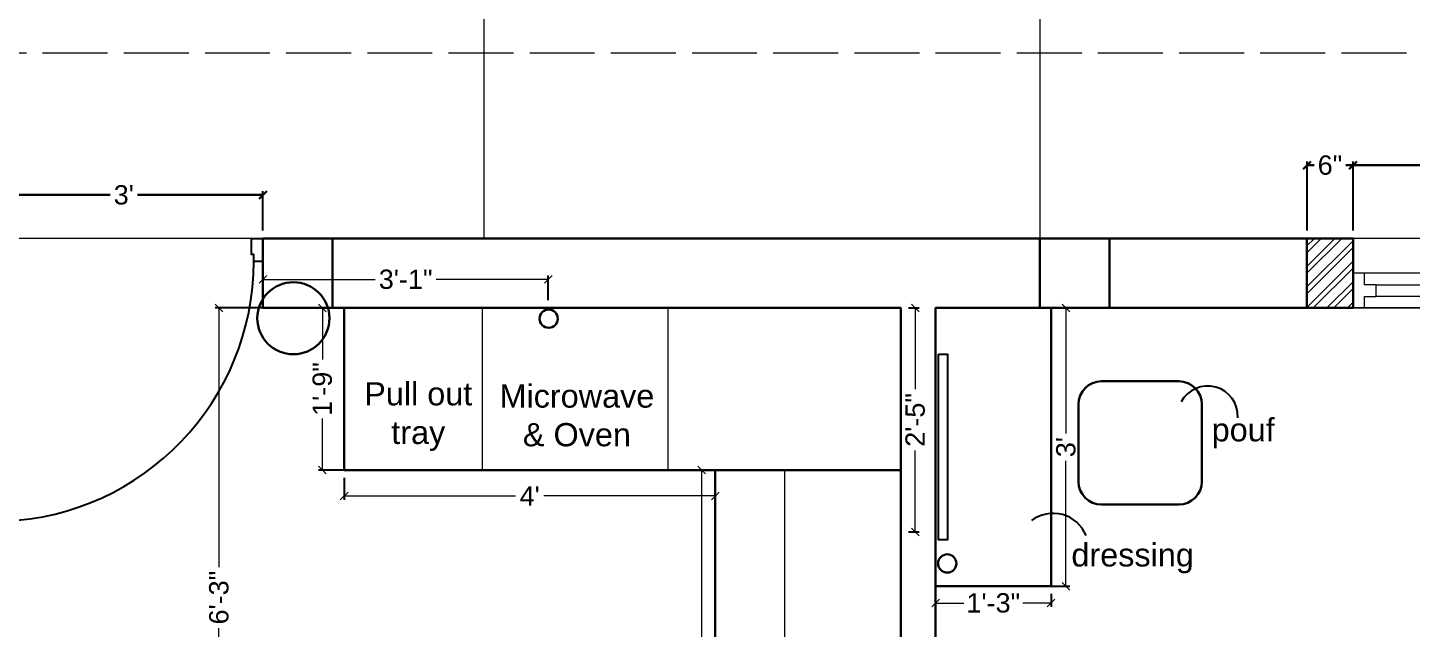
# Model space of a CAD drawing. Header units: millimetres. Extents: x 56222 to 3066687, y -650199 to -121287.
# Drawn here: x 147644.4 to 147823.4, y -178760.6 to -178682.9 of the extents above; entities that cross this region are included whole.
import ezdxf

# ---------------------------------------------------------------- set-up
doc = ezdxf.new("R2010")
doc.units = ezdxf.units.MM
doc.header["$MEASUREMENT"] = 0
doc.header["$PDMODE"] = 35
doc.linetypes.add('ACAD_ISO02W100', pattern=[15, 12, -3])
doc.layers.get('Defpoints').update_dxf_attribs({"color": 220})
doc.layers.add('AR DOOR', color=40, linetype='Continuous')
doc.layers.add('AR ELE-5', color=134, linetype='Continuous')
for name, color, linetype, lineweight in [('COLUMN', 1, 'Continuous', 30), ('dim05', 1, 'Continuous', 13), ('FIRST FLOOR_( PLine )_', 251, 'Continuous', 30), ('FURNITURE', 32, 'Continuous', 9), ('GROUND FLOOR', 7, 'Continuous', 9), ('GROUND FLOOR  ( PLINE )', 251, 'Continuous', 30), ('Labelling', 1, 'Continuous', 25), ('SECOND FLOOR ( DW_RAIL )', 7, 'Continuous', 9), ('wall', 7, 'Continuous', 30), ('XX~SLAB ( BEAM )~ ( DIM )', 7, 'Continuous', 9)]:
    doc.layers.add(name, color=color, linetype=linetype, lineweight=lineweight)
doc.styles.add('Arial', font='arial.ttf')
doc.styles.get("Standard").update_dxf_attribs({"font": 'arial.ttf', "height": 6})
doc.styles.add('style4', font='ARIALN.TTF')
doc.dimstyles.new('ISO-25', dxfattribs={"dimtxt": 2.5, "dimasz": 1, "dimexe": 0.5, "dimexo": 1, "dimtad": 0, "dimdec": 1, "dimlunit": 4, "dimtxsty": 'Standard', "dimblk": 'OBLIQUE', "dimcen": 2.5, "dimclrd": 1, "dimclre": 1, "dimclrt": 5, "dimadec": 0, "dimazin": 0, "dimtfac": 1, "dimtdec": 1, "dimtmove": 0, "dimatfit": 3, "dimfxl": 1, "dimlwd": -1, "dimarcsym": 0})

# ---------------------------------------------------------------- blocks, each defined once
blk = doc.blocks.new('*U470')
for points in [[(-40, 0), (0, 0), (0, 30), (10, 30), (10, 100), (-40, 100)], [(1160, 0), (1120, 0), (1120, 30), (1110, 30), (1110, 100), (1160, 100)], [(0, 0), (0, -1120), (30, -1120), (30, 0)]]:
    blk.add_lwpolyline(points, close=True)
at = {"layer": 'AR ELE-5', "linetype": 'ByBlock', "ltscale": 15}
blk.add_arc((-1.6, 0.7), 1121.6, 272.37301, 359.96526, dxfattribs=at)
blk = doc.blocks.new('_Oblique')
at = {"layer": 'wall', "color": 0, "lineweight": -2}
blk.add_line((-0.5, -0.5), (0.5, 0.5), dxfattribs=at)
blk = doc.blocks.new('*D921')
at = {"layer": 'Defpoints', "color": 0, "lineweight": 30, "transparency": 16777216}
for p in [(147761.85, -178755.16), (147776.79, -178755.16), (147776.79, -178757.33)]:
    blk.add_point(p, dxfattribs=at)
at = {"layer": 'dim05', "color": 1, "linetype": 'Continuous', "lineweight": -2, "transparency": 16777216}
for p, q in [((147761.85, -178756.16), (147761.85, -178757.83)), ((147776.79, -178756.16), (147776.79, -178757.83))]:
    blk.add_line(p, q, dxfattribs=at)
at = {"layer": 'dim05', "color": 1, "linetype": 'Continuous', "transparency": 16777216}
for p, q in [((147761.85, -178757.33), (147765.49, -178757.33)), ((147776.79, -178757.33), (147773.15, -178757.33))]:
    blk.add_line(p, q, dxfattribs=at)
at = {"layer": 'dim05', "color": 1, "transparency": 16777216, "rotation": 180}
blk.add_blockref('_Oblique', (147761.85, -178757.33), dxfattribs=at)
at = {"layer": 'dim05', "color": 1, "transparency": 16777216}
blk.add_blockref('_Oblique', (147776.79, -178757.33), dxfattribs=at)
at = {"layer": 'dim05', "color": 5, "lineweight": 25, "transparency": 16777216, "insert": (147769.32, -178757.33), "char_height": 2.5, "attachment_point": 5, "style": 'Arial'}
blk.add_mtext('1\'-3"', dxfattribs=at)
blk = doc.blocks.new('*D922')
at = {"layer": 'Defpoints', "color": 0, "lineweight": 30, "transparency": 16777216}
for p in [(147774, -178719.13), (147778.71, -178719.13), (147774.66, -178755.16)]:
    blk.add_point(p, dxfattribs=at)
at = {"layer": 'dim05', "color": 1, "linetype": 'Continuous', "lineweight": -2, "transparency": 16777216}
for p, q in [((147775, -178719.13), (147779.21, -178719.13)), ((147775.66, -178755.16), (147779.21, -178755.16))]:
    blk.add_line(p, q, dxfattribs=at)
at = {"layer": 'dim05', "color": 1, "linetype": 'Continuous', "transparency": 16777216}
for p, q in [((147778.71, -178719.13), (147778.71, -178735.37)), ((147778.71, -178755.16), (147778.71, -178738.92))]:
    blk.add_line(p, q, dxfattribs=at)
at = {"layer": 'dim05', "color": 1, "transparency": 16777216}
for p, rotation in [((147778.71, -178719.13), 90), ((147778.71, -178755.16), 270)]:
    blk.add_blockref('_Oblique', p, dxfattribs=dict(at, rotation=rotation))
at = {"layer": 'dim05', "color": 5, "lineweight": 25, "transparency": 16777216, "insert": (147778.71, -178737.15), "char_height": 2.5, "attachment_point": 5, "rotation": 90, "style": 'Arial'}
blk.add_mtext("3'", dxfattribs=at)
blk = doc.blocks.new('*D927')
at = {"layer": 'Defpoints', "color": 0, "lineweight": 30, "transparency": 16777216}
for p in [(147687.71, -178719.13), (147682.53, -178740.13), (147687, -178740.13)]:
    blk.add_point(p, dxfattribs=at)
at = {"layer": 'dim05', "color": 1, "linetype": 'Continuous', "lineweight": -2, "transparency": 16777216}
for p, q in [((147686.71, -178719.13), (147682.03, -178719.13)), ((147686, -178740.13), (147682.03, -178740.13))]:
    blk.add_line(p, q, dxfattribs=at)
at = {"layer": 'dim05', "color": 1, "linetype": 'Continuous', "transparency": 16777216}
for p, q in [((147682.53, -178719.13), (147682.53, -178725.8)), ((147682.53, -178740.13), (147682.53, -178733.46))]:
    blk.add_line(p, q, dxfattribs=at)
at = {"layer": 'dim05', "color": 1, "transparency": 16777216}
for p, rotation in [((147682.53, -178719.13), 90), ((147682.53, -178740.13), 270)]:
    blk.add_blockref('_Oblique', p, dxfattribs=dict(at, rotation=rotation))
at = {"layer": 'dim05', "color": 5, "lineweight": 25, "transparency": 16777216, "insert": (147682.53, -178729.63), "char_height": 2.5, "attachment_point": 5, "rotation": 90, "style": 'Arial'}
blk.add_mtext('1\'-9"', dxfattribs=at)
blk = doc.blocks.new('*D928')
at = {"layer": 'Defpoints', "color": 0, "lineweight": 30, "transparency": 16777216}
for p in [(147685.35, -178740.13), (147733.35, -178740.13), (147733.35, -178743.47)]:
    blk.add_point(p, dxfattribs=at)
at = {"layer": 'dim05', "color": 1, "linetype": 'Continuous', "lineweight": -2, "transparency": 16777216}
for p, q in [((147685.35, -178741.13), (147685.35, -178743.97)), ((147733.35, -178741.13), (147733.35, -178743.97))]:
    blk.add_line(p, q, dxfattribs=at)
at = {"layer": 'dim05', "color": 1, "linetype": 'Continuous', "transparency": 16777216}
for p, q in [((147685.35, -178743.47), (147707.53, -178743.47)), ((147733.35, -178743.47), (147711.18, -178743.47))]:
    blk.add_line(p, q, dxfattribs=at)
at = {"layer": 'dim05', "color": 1, "transparency": 16777216, "rotation": 180}
blk.add_blockref('_Oblique', (147685.35, -178743.47), dxfattribs=at)
at = {"layer": 'dim05', "color": 1, "transparency": 16777216}
blk.add_blockref('_Oblique', (147733.35, -178743.47), dxfattribs=at)
at = {"layer": 'dim05', "color": 5, "lineweight": 25, "transparency": 16777216, "insert": (147709.35, -178743.47), "char_height": 2.5, "attachment_point": 5, "style": 'Arial'}
blk.add_mtext("4'", dxfattribs=at)
blk = doc.blocks.new('*D929')
at = {"layer": 'Defpoints', "color": 0, "lineweight": 30, "transparency": 16777216}
for p in [(147733.35, -178740.13), (147731.58, -178812.13), (147733.35, -178812.13)]:
    blk.add_point(p, dxfattribs=at)
at = {"layer": 'dim05', "color": 1, "linetype": 'Continuous', "lineweight": -2, "transparency": 16777216}
for p, q in [((147732.35, -178740.13), (147731.08, -178740.13)), ((147732.35, -178812.13), (147731.08, -178812.13))]:
    blk.add_line(p, q, dxfattribs=at)
at = {"layer": 'dim05', "color": 1, "linetype": 'Continuous', "transparency": 16777216}
for p, q in [((147731.58, -178740.13), (147731.58, -178774.35)), ((147731.58, -178812.13), (147731.58, -178777.92))]:
    blk.add_line(p, q, dxfattribs=at)
at = {"layer": 'dim05', "color": 1, "transparency": 16777216}
for p, rotation in [((147731.58, -178740.13), 90), ((147731.58, -178812.13), 270)]:
    blk.add_blockref('_Oblique', p, dxfattribs=dict(at, rotation=rotation))
at = {"layer": 'dim05', "color": 5, "lineweight": 25, "transparency": 16777216, "insert": (147731.58, -178776.13), "char_height": 2.5, "attachment_point": 5, "rotation": 90, "style": 'Arial'}
blk.add_mtext("6'", dxfattribs=at)
blk = doc.blocks.new('*D959')
at = {"layer": 'Defpoints', "color": 0, "lineweight": 30, "transparency": 16777216}
for p in [(147875.85, -178700.66), (147815.85, -178702.28), (147875.85, -178702.28)]:
    blk.add_point(p, dxfattribs=at)
at = {"layer": 'dim05', "color": 5, "linetype": 'Continuous', "lineweight": -2, "transparency": 16777216}
for p, q in [((147815.85, -178701.28), (147815.85, -178700.16)), ((147875.85, -178701.28), (147875.85, -178700.16))]:
    blk.add_line(p, q, dxfattribs=at)
at = {"layer": 'dim05', "color": 5, "linetype": 'Continuous', "lineweight": 30, "transparency": 16777216}
for p, q in [((147815.85, -178700.66), (147844.08, -178700.66)), ((147875.85, -178700.66), (147847.63, -178700.66))]:
    blk.add_line(p, q, dxfattribs=at)
at = {"layer": 'dim05', "color": 5, "lineweight": 30, "transparency": 16777216, "rotation": 180}
blk.add_blockref('_Oblique', (147815.85, -178700.66), dxfattribs=at)
at = {"layer": 'dim05', "color": 5, "lineweight": 30, "transparency": 16777216}
blk.add_blockref('_Oblique', (147875.85, -178700.66), dxfattribs=at)
at = {"layer": 'dim05', "color": 5, "lineweight": 30, "transparency": 16777216, "insert": (147845.85, -178700.66), "char_height": 2.5, "attachment_point": 5, "style": 'Arial'}
blk.add_mtext("5'", dxfattribs=at)
blk = doc.blocks.new('*D960')
at = {"layer": 'Defpoints', "color": 0, "lineweight": 30, "transparency": 16777216}
for p in [(147809.9, -178700.66), (147809.9, -178710.13), (147815.85, -178710.13)]:
    blk.add_point(p, dxfattribs=at)
at = {"layer": 'dim05', "color": 5, "linetype": 'Continuous', "lineweight": -2, "transparency": 16777216}
for p, q in [((147809.9, -178709.13), (147809.9, -178700.16)), ((147815.85, -178709.13), (147815.85, -178700.16))]:
    blk.add_line(p, q, dxfattribs=at)
at = {"layer": 'dim05', "color": 5, "linetype": 'Continuous', "lineweight": 30, "transparency": 16777216}
for p, q in [((147809.9, -178700.66), (147810.81, -178700.66)), ((147815.85, -178700.66), (147814.94, -178700.66))]:
    blk.add_line(p, q, dxfattribs=at)
at = {"layer": 'dim05', "color": 5, "lineweight": 30, "transparency": 16777216, "rotation": 180}
blk.add_blockref('_Oblique', (147809.9, -178700.66), dxfattribs=at)
at = {"layer": 'dim05', "color": 5, "lineweight": 30, "transparency": 16777216}
blk.add_blockref('_Oblique', (147815.85, -178700.66), dxfattribs=at)
at = {"layer": 'dim05', "color": 5, "lineweight": 30, "transparency": 16777216, "insert": (147812.87, -178700.66), "char_height": 2.5, "attachment_point": 5, "style": 'Arial'}
blk.add_mtext('6"', dxfattribs=at)
blk = doc.blocks.new('*D964')
at = {"layer": 'Defpoints', "color": 0, "lineweight": 30, "transparency": 16777216}
for p in [(147674.85, -178704.51), (147638.85, -178710.13), (147674.85, -178710.13)]:
    blk.add_point(p, dxfattribs=at)
at = {"layer": 'dim05', "color": 5, "linetype": 'Continuous', "lineweight": -2, "transparency": 16777216}
for p, q in [((147638.85, -178709.13), (147638.85, -178704.01)), ((147674.85, -178709.13), (147674.85, -178704.01))]:
    blk.add_line(p, q, dxfattribs=at)
at = {"layer": 'dim05', "color": 5, "linetype": 'Continuous', "lineweight": 30, "transparency": 16777216}
for p, q in [((147638.85, -178704.51), (147655.08, -178704.51)), ((147674.85, -178704.51), (147658.63, -178704.51))]:
    blk.add_line(p, q, dxfattribs=at)
at = {"layer": 'dim05', "color": 5, "lineweight": 30, "transparency": 16777216, "rotation": 180}
blk.add_blockref('_Oblique', (147638.85, -178704.51), dxfattribs=at)
at = {"layer": 'dim05', "color": 5, "lineweight": 30, "transparency": 16777216}
blk.add_blockref('_Oblique', (147674.85, -178704.51), dxfattribs=at)
at = {"layer": 'dim05', "color": 5, "lineweight": 30, "transparency": 16777216, "insert": (147656.85, -178704.51), "char_height": 2.5, "attachment_point": 5, "style": 'Arial'}
blk.add_mtext("3'", dxfattribs=at)
blk = doc.blocks.new('*D983')
at = {"layer": 'Defpoints', "color": 0, "lineweight": 30, "transparency": 16777216}
for p in [(147674.85, -178715.44), (147674.85, -178719.13), (147711.76, -178719.13)]:
    blk.add_point(p, dxfattribs=at)
at = {"layer": 'dim05', "color": 1, "linetype": 'Continuous', "lineweight": -2, "transparency": 16777216}
for p, q in [((147674.85, -178718.13), (147674.85, -178714.94)), ((147711.76, -178718.13), (147711.76, -178714.94))]:
    blk.add_line(p, q, dxfattribs=at)
at = {"layer": 'dim05', "color": 1, "linetype": 'Continuous', "transparency": 16777216}
for p, q in [((147674.85, -178715.44), (147689.36, -178715.44)), ((147711.76, -178715.44), (147697.25, -178715.44))]:
    blk.add_line(p, q, dxfattribs=at)
at = {"layer": 'dim05', "color": 1, "transparency": 16777216, "rotation": 180}
blk.add_blockref('_Oblique', (147674.85, -178715.44), dxfattribs=at)
at = {"layer": 'dim05', "color": 1, "transparency": 16777216}
blk.add_blockref('_Oblique', (147711.76, -178715.44), dxfattribs=at)
at = {"layer": 'dim05', "color": 5, "lineweight": 25, "transparency": 16777216, "insert": (147693.31, -178715.44), "char_height": 2.5, "attachment_point": 5, "style": 'Arial'}
blk.add_mtext('3\'-1"', dxfattribs=at)
blk = doc.blocks.new('*D984')
at = {"layer": 'Defpoints', "color": 0, "lineweight": 30, "transparency": 16777216}
for p in [(147757.35, -178719.13), (147757.35, -178748.13), (147759.22, -178748.13)]:
    blk.add_point(p, dxfattribs=at)
at = {"layer": 'dim05', "color": 1, "linetype": 'Continuous', "lineweight": -2, "transparency": 16777216}
for p, q in [((147758.35, -178719.13), (147759.72, -178719.13)), ((147758.35, -178748.13), (147759.72, -178748.13))]:
    blk.add_line(p, q, dxfattribs=at)
at = {"layer": 'dim05', "color": 1, "linetype": 'Continuous', "transparency": 16777216}
for p, q in [((147759.22, -178719.13), (147759.22, -178729.67)), ((147759.22, -178748.13), (147759.22, -178737.6))]:
    blk.add_line(p, q, dxfattribs=at)
at = {"layer": 'dim05', "color": 1, "transparency": 16777216}
for p, rotation in [((147759.22, -178719.13), 90), ((147759.22, -178748.13), 270)]:
    blk.add_blockref('_Oblique', p, dxfattribs=dict(at, rotation=rotation))
at = {"layer": 'dim05', "color": 5, "lineweight": 25, "transparency": 16777216, "insert": (147759.22, -178733.63), "char_height": 2.5, "attachment_point": 5, "rotation": 90, "style": 'Arial'}
blk.add_mtext('2\'-5"', dxfattribs=at)
blk = doc.blocks.new('*D1049')
at = {"layer": 'Defpoints', "color": 0, "lineweight": 30, "transparency": 16777216}
for p in [(147669.15, -178719.13), (147676.28, -178719.13), (147676.28, -178794.13)]:
    blk.add_point(p, dxfattribs=at)
at = {"layer": 'dim05', "color": 1, "linetype": 'Continuous', "lineweight": -2, "transparency": 16777216}
for p, q in [((147675.28, -178719.13), (147668.65, -178719.13)), ((147675.28, -178794.13), (147668.65, -178794.13))]:
    blk.add_line(p, q, dxfattribs=at)
at = {"layer": 'dim05', "color": 1, "linetype": 'Continuous', "transparency": 16777216}
for p, q in [((147669.15, -178719.13), (147669.15, -178752.68)), ((147669.15, -178794.13), (147669.15, -178760.59))]:
    blk.add_line(p, q, dxfattribs=at)
at = {"layer": 'dim05', "color": 1, "transparency": 16777216}
for p, rotation in [((147669.15, -178719.13), 90), ((147669.15, -178794.13), 270)]:
    blk.add_blockref('_Oblique', p, dxfattribs=dict(at, rotation=rotation))
at = {"layer": 'dim05', "color": 5, "lineweight": 25, "transparency": 16777216, "insert": (147669.15, -178756.63), "char_height": 2.5, "attachment_point": 5, "rotation": 90, "style": 'Arial'}
blk.add_mtext('6\'-3"', dxfattribs=at)

msp = doc.modelspace()

# ---------------------------------------------------------------- hatches: boundary and pattern name
at = {"layer": 'GROUND FLOOR  ( PLINE )', "lineweight": 5}
h = msp.add_hatch(dxfattribs=at)
h.set_pattern_fill('ANSI32', color=3, scale=5)
h.set_pattern_definition([(45, (-587.3341, -1615.5918), (-1.325825215, 1.325825215), []), (45, (-586.4502, -1615.5918), (-1.325825215, 1.325825215), [])])
h.paths.add_polyline_path([(147815.8534, -178710.1344), (147809.8955, -178710.1344), (147809.8955, -178719.1344), (147815.8534, -178719.1344)])

# ---------------------------------------------------------------- linework, layer by layer
at = {"color": 5}
msp.add_lwpolyline([(147762.2204, -178725.1347), (147763.396, -178725.1347), (147763.396, -178749.1427), (147762.2204, -178749.1427)], close=True, dxfattribs=at)
at = {"layer": 'COLUMN'}
for points in [[(147674.8534, -178710.1344), (147683.8534, -178710.1344), (147683.8534, -178719.1344), (147674.8534, -178719.1344)], [(147775.3534, -178710.1344), (147784.3534, -178710.1344), (147784.3534, -178719.1344), (147775.3534, -178719.1344)]]:
    msp.add_lwpolyline(points, close=True, dxfattribs=at)
at = {"layer": 'FIRST FLOOR_( PLine )_', "lineweight": 30}
for centre in [(147711.8114, -178720.527), (147763.3621, -178752.2114)]:
    msp.add_circle(centre, 1.1824, dxfattribs=at)
at = {"layer": 'FURNITURE', "lineweight": 30}
for p, q in [((147685.3534, -178719.1344), (147685.3534, -178740.1344)), ((147685.3534, -178740.1344), (147757.3534, -178740.1344)), ((147733.3534, -178848.1344), (147733.3534, -178740.1344))]:
    msp.add_line(p, q, dxfattribs=at)
at = {"layer": 'FURNITURE', "lineweight": 9}
for p, q in [((147703.2546, -178740.1344), (147703.2546, -178719.1344)), ((147727.2546, -178740.1344), (147727.2546, -178719.1344))]:
    msp.add_line(p, q, dxfattribs=at)
at = {"layer": 'FURNITURE', "lineweight": 5}
msp.add_line((147742.3009, -178740.1344), (147742.3009, -178812.1332), dxfattribs=at)
at = {"layer": 'FURNITURE', "lineweight": 30}
msp.add_lwpolyline([(147761.8534, -178719.1344), (147776.794, -178719.1344), (147776.794, -178755.1608), (147761.8534, -178755.1608)], close=True, dxfattribs=at)
msp.add_lwpolyline([(147783.3303, -178728.6253), (147793.2985, -178728.6253, -0.41421356), (147796.2985, -178731.6253), (147796.2985, -178741.5814, -0.41421356), (147793.2985, -178744.5814), (147783.3303, -178744.5814, -0.41421356), (147780.3303, -178741.5814), (147780.3303, -178731.6253, -0.41421356)], format="xyb", close=True, dxfattribs=at)
at = {"layer": 'GROUND FLOOR'}
for p, q in [((147920.8534, -178710.1344), (147520.3534, -178710.1344)), ((147674.8534, -178710.1344), (147674.8534, -178719.1344)), ((147683.8534, -178710.1344), (147683.8534, -178719.1344)), ((147815.8534, -178710.1344), (147815.8534, -178719.1344)), ((147757.3534, -178719.1344), (147674.8534, -178719.1344)), ((147757.3534, -178719.1344), (147757.3534, -178848.1344)), ((147911.8534, -178719.1344), (147761.8534, -178719.1344)), ((147761.8534, -178719.1344), (147761.8534, -178848.1344))]:
    msp.add_line(p, q, dxfattribs=at)
at = {"layer": 'GROUND FLOOR', "linetype": 'ACAD_ISO02W100', "ltscale": 0.7}
msp.add_lwpolyline([(147520.3534, -178686.1344), (147916.3534, -178686.1344)], dxfattribs=at)
at = {"layer": 'GROUND FLOOR  ( PLINE )'}
msp.add_lwpolyline([(147683.8534, -178710.1344), (147809.8955, -178710.1344), (147809.8955, -178719.1344), (147761.8534, -178719.1344), (147761.8534, -178848.1344), (147779.8534, -178848.1344), (147779.8534, -178852.6344), (147733.3534, -178852.6344), (147733.3534, -178848.1344), (147757.3534, -178848.1344), (147757.3534, -178719.1344), (147683.8534, -178719.1344)], close=True, dxfattribs=at)
at = {"layer": 'GROUND FLOOR  ( PLINE )', "color": 3}
msp.add_lwpolyline([(147815.8534, -178710.1344), (147809.8955, -178710.1344), (147809.8955, -178719.1344), (147815.8534, -178719.1344)], close=True, dxfattribs=at)
at = {"layer": 'Labelling', "color": 1}
for centre, radius, start, end in [((147797.0489, -178733.1441, -0.0006), 3.9055, 356.984175, 151.861943), ((147777.0497, -178750.3522, -0.0704), 4.6266, 22.468046, 127.178331)]:
    msp.add_arc(centre, radius, start, end, dxfattribs=at)
at = {"layer": 'SECOND FLOOR ( DW_RAIL )', "color": 3}
msp.add_lwpolyline([(147875.8534, -178714.6344), (147874.3534, -178714.6344), (147874.3534, -178716.1344), (147872.8534, -178716.1344), (147872.8534, -178717.6344), (147818.8534, -178717.6344), (147818.8534, -178716.1344), (147817.3534, -178716.1344), (147817.3534, -178714.6344), (147815.8534, -178714.6344), (147815.8534, -178719.1344), (147817.3534, -178719.1344), (147817.3534, -178717.6344), (147818.8534, -178717.6344), (147818.8534, -178716.1344), (147872.8534, -178716.1344), (147872.8534, -178717.6344), (147874.3534, -178717.6344), (147874.3534, -178719.1344), (147875.8534, -178719.1344), (147875.8534, -178714.6344), (147815.8534, -178714.6344), (147815.8534, -178719.1344), (147875.8534, -178719.1344)], close=True, dxfattribs=at)
at = {"layer": 'XX~SLAB ( BEAM )~ ( DIM )'}
msp.add_lwpolyline([(147775.3534, -178710.1344), (147703.4735, -178710.1344), (147703.4735, -178656.8844), (147775.3534, -178656.8844)], close=True, dxfattribs=at)
at = {"layer": 'XX~SLAB ( BEAM )~ ( DIM )', "color": 242, "lineweight": 30, "true_color": 0xcd2027}
msp.add_circle((147678.7845, -178720.4648), 4.6627, dxfattribs=at)

# ---------------------------------------------------------------- block references
at = {"layer": 'AR DOOR', "linetype": 'ByBlock', "lineweight": -2, "extrusion": (0, 0, -1), "xscale": -0.02999999999997555, "yscale": 0.02999999999997555, "zscale": -0.02999999999997555}
msp.add_blockref('*U470', (-147640.0534, -178713.1344), dxfattribs=at)

# ---------------------------------------------------------------- texts
at = {"layer": 'Labelling', "color": 1, "char_height": 3, "attachment_point": 5, "style": 'style4'}
for s, insert, width in [('\\A1;{\\fArial|b0|i0|c0|p34;Pull out tray}', (147694.9407, -178733.1993, -0.0045), 14.809255), ('\\A1;{\\fArial|b0|i0|c0|p34;Microwave & Oven}', (147715.4606, -178733.0626, -0.0022), 14.809255), ('\\A1;{\\fArial|b0|i0|c0|p34;pouf }', (147801.6437, -178735.3571, -0.0704), 33.454272), ('\\A1;\\pxql;{\\fArial|b0|i0|c0|p34;dressing}', (147796.1466, -178751.552, -0.0704), 33.454272)]:
    msp.add_mtext(s, dxfattribs=dict(at, insert=insert, width=width))

# ---------------------------------------------------------------- dimensions: what is measured, and where the dimension line sits
at = {"layer": 'dim05', "color": 27, "lineweight": 30, "true_color": 0x7d5120}
for base, p1, p2, picture, middle in [((147809.8955, -178700.6624), (147815.8534, -178710.1344), (147809.8955, -178710.1344), '*D960', (147812.8745, -178700.6624)), ((147875.8534, -178700.6624), (147815.8534, -178702.2828), (147875.8534, -178702.2828), '*D959', (147845.8534, -178700.6624)), ((147674.8534, -178704.5083), (147638.8534, -178710.1344), (147674.8534, -178710.1344), '*D964', (147656.8534, -178704.5083))]:
    dim = msp.add_linear_dim(base=base, p1=p1, p2=p2, dimstyle='ISO-25', override={"dimtxsty": 'Arial', "dimclrd": 5, "dimclre": 5, "dimtmove": 1, "dimlwd": 30}, dxfattribs=at)
    dim.commit()
    dim.dimension.update_dxf_attribs({"geometry": picture, "text_midpoint": middle})
at = {"layer": 'dim05', "color": 27, "lineweight": 25, "true_color": 0x7d5120}
for base, p1, p2, picture, middle in [((147674.8534, -178715.4358), (147711.7582, -178719.1344), (147674.8534, -178719.1344), '*D983', (147693.3058, -178715.4358)), ((147733.3534, -178743.4715), (147685.3534, -178740.1344), (147733.3534, -178740.1344), '*D928', (147709.3534, -178743.4715)), ((147776.794, -178757.3265), (147761.8534, -178755.1608), (147776.794, -178755.1608), '*D921', (147769.3237, -178757.3265))]:
    dim = msp.add_linear_dim(base=base, p1=p1, p2=p2, dimstyle='ISO-25', override={"dimtxsty": 'Arial'}, dxfattribs=at)
    dim.commit()
    dim.dimension.update_dxf_attribs({"geometry": picture, "text_midpoint": middle})
for base, p1, p2, override, picture, middle in [((147669.1545, -178719.1344), (147676.2763, -178794.1344), (147676.2763, -178719.1344), {"dimdec": 0, "dimtxsty": 'Arial'}, '*D1049', (147669.1545, -178756.6344)), ((147682.533, -178740.1344), (147687.7088, -178719.1344), (147686.9991, -178740.1344), {"dimtxsty": 'Arial'}, '*D927', (147682.533, -178729.6344)), ((147759.2193, -178748.1344), (147757.3534, -178719.1344), (147757.3534, -178748.1344), {"dimtxsty": 'Arial'}, '*D984', (147759.2193, -178733.6344)), ((147778.712, -178719.1344), (147774.6574, -178755.1608), (147773.9996, -178719.1344), {"dimtxsty": 'Arial'}, '*D922', (147778.712, -178737.1476)), ((147731.5756, -178812.1332), (147733.3534, -178740.1344), (147733.3534, -178812.1332), {"dimdec": 0, "dimtxsty": 'Arial'}, '*D929', (147731.5756, -178776.1338))]:
    dim = msp.add_linear_dim(base=base, p1=p1, p2=p2, angle=90, dimstyle='ISO-25', override=override, dxfattribs=at)
    dim.commit()
    dim.dimension.update_dxf_attribs({"geometry": picture, "text_midpoint": middle})

doc.saveas('drawing.dxf')
